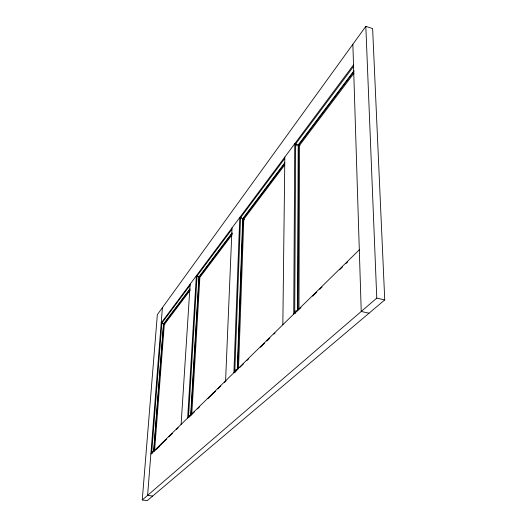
<?xml version="1.0" encoding="UTF-8"?>
<svg xmlns="http://www.w3.org/2000/svg" width="527" height="527" viewBox="0 0 527 527"><rect width="100%" height="100%" fill="white"/><g stroke="black" fill="none" stroke-linecap="round" stroke-linejoin="round"><path stroke-width="0.79" d="M353.927 70.822L298.203 144.918L297.551 310.963A2.134 0.968 0.3 0 0 294.718 311.424M298.005 310.522L298.605 145.156L353.953 71.659M298.974 309.909L299.488 145.399L353.927 73.266M293.737 314.059L294.758 143.713L296.293 144.141M294.712 313.558L295.634 143.957L353.703 66.211M282.834 324.744L284.837 157.026M284.771 162.777L242.723 218.685L237.255 369.954A1.851 0.738 2.1 0 0 234.851 370.297M237.598 369.618L243.013 218.982L284.758 163.548M238.494 368.966L243.803 219.173L284.633 165.076M233.889 372.694L239.765 217.513L241.346 217.901M234.752 372.859L240.556 217.704L284.54 158.818M225.582 380.837L232.025 227.901M188.574 415.803A1.647 0.58 3.1 0 1 190.662 415.539L198.936 276.906L231.92 233.046M190.932 415.276L199.147 277.235L232.381 233.105M191.762 414.591L199.871 277.386L232.176 234.587M187.652 417.997L196.347 275.779M188.482 417.351L197.072 275.937L231.893 229.311M181.11 424.406L190.142 284.112M189.983 288.803L163.495 324.019L153.581 451.823A1.482 0.468 3.7 0 0 151.736 452.028M189.944 289.455L163.66 324.362L153.798 451.613L166.552 439.136M154.569 450.901L164.319 324.494L190.161 290.252M162.408 307.636L147.6 495.367L152.659 496.072M151.624 453.444L161.861 323.077L190.115 285.245M142.257 499.965L157.342 314.645L365.824 26.35L372.622 28.583L384.743 299.916L147.244 500.65L142.257 499.965L376.765 298.111L365.824 26.35M151.756 453.688L152.026 453.266M188.646 417.601L189.331 416.738M235.002 372.253L236.261 370.962M295.008 313.565L295.91 312.425M353.505 64.88L161.203 322.946L162.738 323.255M150.86 454.043L359.302 249.818M168.871 436.863L172.349 433.464M176.407 429.492L178.146 427.792M190.662 415.539L194.45 411.837M197.375 408.972L199.72 406.679M207.921 398.656L215.536 391.205M217.875 388.913L220.806 386.047M224.324 382.609L226.076 380.889M239.943 367.326L243.454 363.893M246.965 360.455L248.724 358.735M260.43 347.28L264.528 343.268M266.873 340.982L269.798 338.117M273.895 334.105L275.068 332.959M299.758 308.802L300.93 307.656M312.649 296.187L316.753 292.175M319.678 289.31L322.023 287.017M339.599 269.817L342.53 266.952M346.048 263.513L347.807 261.794M156.835 449.004L159.147 446.744M152.362 452.917L152.744 452.673M296.266 145.821L297.208 145.604M189.753 416.462L190.194 416.317M163.66 324.362L164.977 324.625M369.038 313.196L361.239 311.477L352.859 44.281M376.765 298.111L384.743 299.916M243.013 218.982L244.594 219.37M163.495 324.019L161.861 323.077M198.936 276.906L197.072 275.937M298.605 145.156L300.015 145.544M242.723 218.685L240.556 217.704M298.203 144.918L295.634 143.957"/></g></svg>
